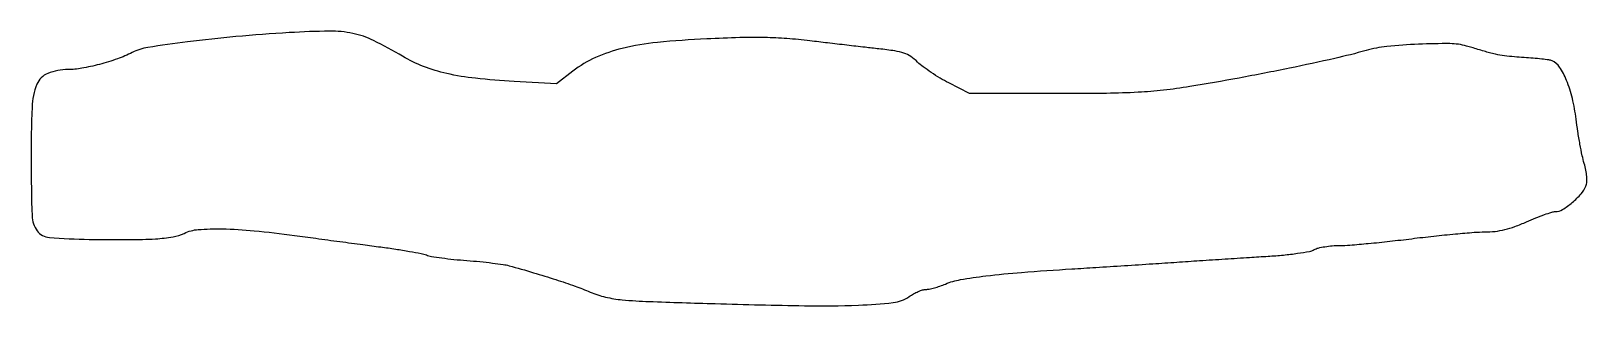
# Model space of a CAD drawing. Extents: x 0 to 460, y 0 to 81.
import ezdxf

# ---------------------------------------------------------------- set-up
doc = ezdxf.new("R2010")
doc.units = 0

msp = doc.modelspace()

# ---------------------------------------------------------------- linework, layer by layer
msp.add_lwpolyline([(76.5, 80.905594, 0.006889), (60.683629, 79.716303, 0.009255), (46.396685, 78.176823, 0.007425), (34.623517, 76.509324, 0.078097), (30.007586, 75.023444, -0.032052), (25.642682, 73.161381, -0.020095), (20.335634, 71.525776, -0.02015), (15.101421, 70.363662, -0.044575), (11.030351, 70, 0.094285), (5.069098, 68.865806, 0.205435), (1.827649, 65.651078, 0.087308), (0.383749, 58.881097, 0.009709), (0.121457, 43.025352, 0.006739), (0.387928, 26.732998, 0.152538), (1.902066, 22.349323, 0.21769), (5.514989, 20.343611, 0.015631), (17.25, 19.793573, 0.00426), (29.277784, 19.708668, 0.015447), (36.922547, 19.956079, 0.023539), (42.094738, 20.528966, 0.074747), (45.403638, 21.576501, -0.09577), (49.538654, 22.698038, -0.023198), (56.652288, 22.893803, -0.019465), (66.061921, 22.349322, -0.009516), (78, 20.961197, 0.000293), (84.358652, 20.102689, 0.000209), (91.48677, 19.147574, 0.00021), (98.289528, 18.241856, 0.000448), (103.550706, 17.548437, -0.004949), (107.961395, 16.926673, -0.006039), (112.074747, 16.254335, -0.00512), (115.515901, 15.612718, -0.041918), (117.050706, 15.174093, 0.049196), (118.53503, 14.773119, 0.007494), (121.571145, 14.312575, 0.008326), (125.18323, 13.881062, 0.007127), (129, 13.544341, -0.005708), (132.857065, 13.21509, -0.00625), (136.590625, 12.806239, -0.005877), (139.77346, 12.379357, -0.03086), (141.5, 12.017167, -0.004935), (148.734032, 9.94991, -0.006419), (155.314523, 7.906699, -0.007137), (161.009788, 5.967568, -0.01377), (165.5, 4.226079, 0.040929), (170.035642, 2.744598, 0.035341), (174.981113, 1.930049, 0.014404), (182.937382, 1.421898, 0.001356), (202.5, 0.790533, 0.003216), (228.902366, 0.180037, 0.013379), (244.826385, 0.340376, 0.018521), (255.153923, 1.104571, 0.127656), (259.86508, 2.903928, -0.02804), (261.137018, 3.706181, -0.025929), (262.523758, 4.384279, -0.026851), (263.821794, 4.857015, -0.074028), (264.782247, 5, 0.051633), (265.79486, 5.104847, 0.015628), (267.298471, 5.468984, 0.015474), (268.969108, 5.985403, 0.01626), (270.576812, 6.596541, -0.055736), (275.005555, 7.891278, -0.013571), (282.549127, 8.999949, -0.01052), (293.110436, 10.035543, -0.00391), (308, 11.062807, 0.000545), (315.056041, 11.501927, 0.00032), (323.5, 12.042076, 0.00032), (331.943919, 12.59306, 0.000544), (339, 13.065731, -0.000481), (345.774792, 13.520417, -0.000348), (353.325, 14.014562, -0.000352), (360.498416, 14.473962, -0.000767), (366, 14.813936, 0.00889), (370.563518, 15.170447, 0.011263), (374.763501, 15.669504, 0.009413), (378.242609, 16.229608, 0.085243), (379.684259, 16.753439, -0.068091), (380.879364, 17.234423, -0.020642), (382.796675, 17.633823, -0.020257), (385.006324, 17.908306, -0.020773), (387.212462, 18, 0.019609), (390.233752, 18.118537, 0.003812), (395.670054, 18.5875, 0.004046), (402.004108, 19.234346, 0.003732), (408.5, 20, -0.003956), (415.020909, 20.765637, -0.004189), (421.430127, 21.4125, -0.004001), (426.959237, 21.879185, -0.019053), (430.128579, 22, 0.027843), (433.167597, 22.169359, 0.031651), (436.039214, 22.675966, 0.028747), (439.043879, 23.59023, 0.017224), (442.5, 25, -0.009367), (445.194224, 26.148685, -0.0114), (447.759874, 27.11875, -0.010025), (449.940912, 27.83822, -0.074785), (451.016492, 28, 0.140261), (453.098782, 28.59585, 0.035175), (455.986922, 30.691599, 0.036531), (458.62952, 33.259567, 0.091093), (460.020527, 35.553991, 0.073168), (460.290661, 36.777818, 0.036142), (460.288932, 38.373456, 0.031608), (460.034684, 40.224089, 0.023156), (459.529685, 42.235103, -0.020838), (458.942883, 44.526873, -0.006991), (458.273311, 47.916777, -0.006943), (457.636236, 51.692813, -0.007885), (457.13323, 55.328332, 0.027972), (456.028027, 61.484184, 0.039674), (454.316303, 66.775367, 0.046081), (452.236735, 70.72842, 0.153383), (450, 72.57456, 0.060114), (449.056774, 72.831086, 0.007549), (446.954582, 73.106695, 0.008789), (444.437633, 73.353353, 0.007189), (441.739002, 73.530993, -0.011324), (438.894633, 73.741861, -0.009973), (435.939153, 74.088014, -0.01007), (433.28605, 74.507127, -0.029591), (431.489002, 74.939249, 0.001076), (429.917226, 75.41342, 0.000668), (428.070207, 75.963607, 0.00067), (426.245794, 76.501751, 0.00121), (424.75, 76.936859, 0.068673), (419.802566, 77.651852, 0.012553), (410.533838, 77.478401, 0.013879), (401.144053, 76.80521, 0.04457), (394.991555, 75.632123, -0.013942), (385.752564, 73.276907, -0.004909), (372.380644, 70.400153, -0.004818), (357.434261, 67.487698, -0.005216), (342.823477, 64.943829, -0.012731), (335.06656, 63.878474, -0.014467), (327.589012, 63.263215, -0.010286), (318.259711, 62.959032, -0.003006), (303.903418, 62.872727), (277.659883, 62.872727), (271.579942, 66.029114, -0.015184), (269.021635, 67.457486, -0.012259), (266.36205, 69.140131, -0.012445), (263.9826, 70.815616, -0.030932), (262.354698, 72.187439, 0.042214), (260.315875, 73.828427, 0.066272), (258.304241, 74.827532, 0.04469), (255.581598, 75.491799, 0.010095), (250.854698, 76.108797, -0.001095), (246.810797, 76.562788, -0.000474), (241.429193, 77.184065, -0.000469), (235.705589, 77.855761, -0.000622), (230.5, 78.478185, 0.011694), (223.667105, 79.142104, 0.013573), (217.142179, 79.444615, 0.01136), (209.727048, 79.418401, 0.005114), (200, 79.063375, 0.013062), (185.372599, 77.996136, 0.034135), (174.985227, 76.243027, 0.046646), (167.069066, 73.543343, 0.058111), (160.399343, 69.563588), (155.5, 65.807499), (143, 66.494964, -0.012504), (131.554571, 67.41197, -0.029138), (123.072268, 68.808851, -0.037285), (116.227415, 70.896344, -0.04112), (110, 73.925607, 0.019481), (101.410549, 78.573263, 0.062983), (95.287399, 80.678935, 0.054613), (88.382336, 81.345971, 0.012116)], format="xyb", close=True)

doc.saveas('drawing.dxf')
